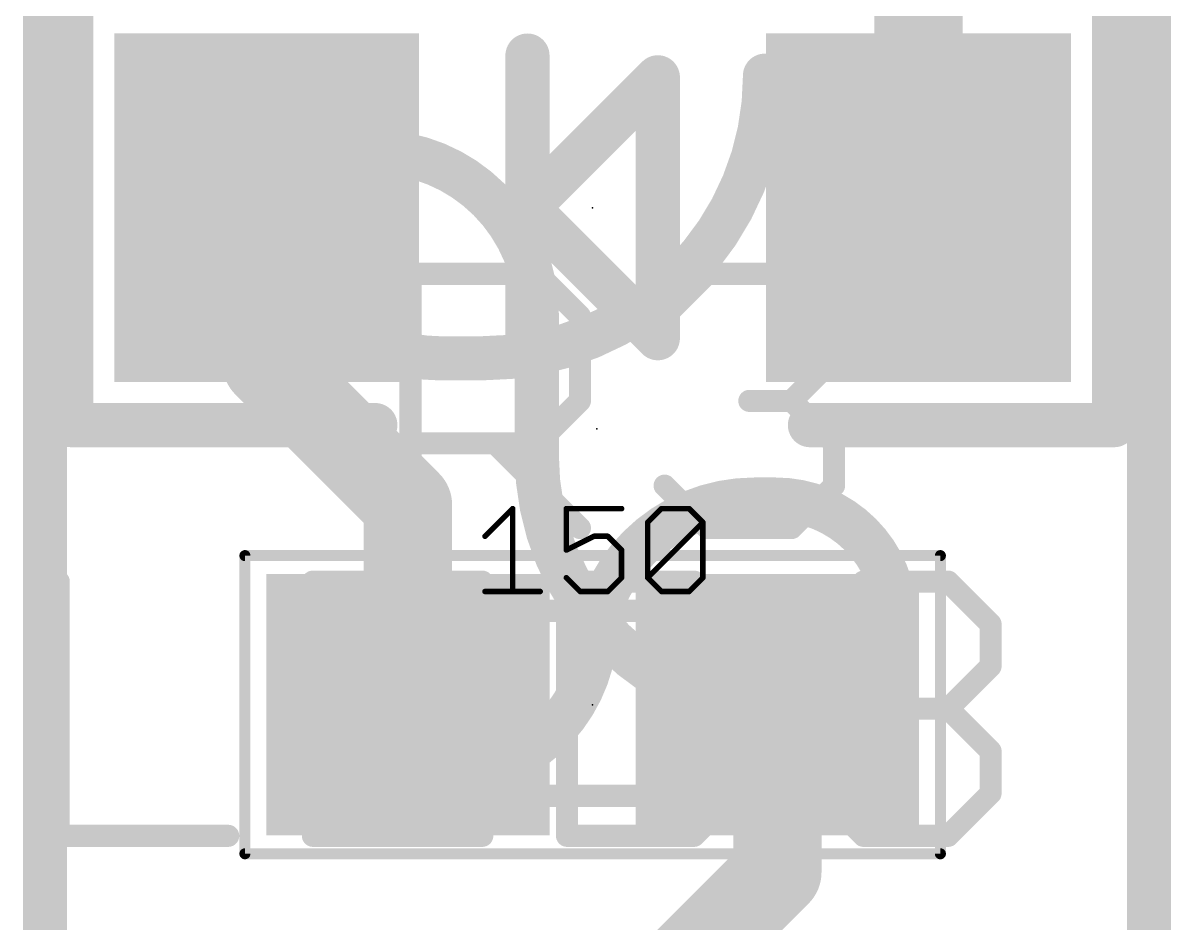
# Model space of a CAD drawing. Extents: x -10 to 102, y -14 to 18.
# Drawn here: x 22.76 to 28.04, y 3.14 to 7.28 of the extents above; entities that cross this region are included whole.
import ezdxf

# ---------------------------------------------------------------- set-up
doc = ezdxf.new("R2010")
doc.units = 0
for name, color, linetype in [('1', 12, 'CONTINUOUS'), ('20', 53, 'CONTINUOUS'), ('21', 41, 'CONTINUOUS'), ('22', 40, 'CONTINUOUS'), ('23', 53, 'CONTINUOUS'), ('24', 53, 'CONTINUOUS'), ('25', 253, 'CONTINUOUS'), ('27', 253, 'CONTINUOUS'), ('29', 40, 'CONTINUOUS'), ('31', 253, 'CONTINUOUS'), ('39', 12, 'CONTINUOUS'), ('51', 53, 'CONTINUOUS')]:
    doc.layers.add(name, color=color, linetype=linetype)

# ---------------------------------------------------------------- blocks, each defined once
blk = doc.blocks.new('RECT')
blk.add_solid([(-0.5, -0.5), (0.5, -0.5), (-0.5, 0.5), (0.5, 0.5)])

msp = doc.modelspace()

# ---------------------------------------------------------------- linework, layer by layer
at = {"layer": '1'}
for points, const_width in [([(26.88, 6.427), (26.88, 8.553)], 0.4064), ([(23.88, 6.427), (23.88, 5.711)], 0.4064), ([(23.88, 5.711), (24.3205, 5.2705)], 0.4064), ([(24.3205, 5.2705), (24.53, 5.061)], 0.4064), ([(24.3205, 5.2705), (24.384, 5.207)], 0.254), ([(24.53, 5.061), (24.53, 4.141)], 0.4064), ([(26.23, 4.141), (26.23, 3.37)], 0.4064), ([(26.23, 3.37), (25.4, 2.54)], 0.4064)]:
    msp.add_lwpolyline(points, dxfattribs=dict(at, const_width=const_width))
for points, const_width in [([(23.9816, 6.427, 1), (23.7784, 6.427)], 0.2032), ([(26.7784, 6.427, 1), (26.9816, 6.427)], 0.2032), ([(23.9518, 5.7828, 1), (23.8082, 5.6392)], 0.2032), ([(23.7784, 5.711, 1), (23.9816, 5.711)], 0.2032), ([(24.3923, 5.3423, 1), (24.2487, 5.1987)], 0.2032), ([(24.2487, 5.1987, 1), (24.3923, 5.3423)], 0.2032), ([(24.3654, 5.3154, 1), (24.2756, 5.2256)], 0.127), ([(24.3391, 5.1621, 1), (24.4289, 5.2519)], 0.127), ([(24.6316, 5.061, 1), (24.4284, 5.061)], 0.2032), ([(24.4582, 4.9892, 1), (24.6018, 5.1328)], 0.2032), ([(26.3316, 4.141, 1), (26.1284, 4.141)], 0.2032), ([(24.4284, 4.141, 1), (24.6316, 4.141)], 0.2032), ([(26.3018, 3.2982, 1), (26.1582, 3.4418)], 0.2032), ([(26.1284, 3.37, 1), (26.3316, 3.37)], 0.2032)]:
    msp.add_lwpolyline(points, format="xyb", dxfattribs=dict(at, const_width=const_width))
at = {"layer": '20', "const_width": 0.2032}
for points in [[(22.86, 1.778), (22.86, 9.652)], [(27.94, 9.652), (27.94, 1.778)]]:
    msp.add_lwpolyline(points, dxfattribs=at)
at = {"layer": '21', "const_width": 0.2032}
for points in [[(22.98, 5.427), (22.98, 7.427)], [(27.78, 5.427), (27.78, 7.427)], [(25.08, 6.427), (25.08, 7.127)], [(25.68, 7.027), (25.08, 6.427)], [(25.68, 5.827), (25.68, 7.027)], [(25.08, 5.727), (25.08, 6.427)], [(25.08, 6.427), (25.68, 5.827)], [(24.38, 5.427), (22.98, 5.427)], [(26.38, 5.427), (27.78, 5.427)]]:
    msp.add_lwpolyline(points, dxfattribs=at)
at = {"layer": '21', "const_width": 0.1016}
for points in [[(25.1308, 7.127, 1), (25.0292, 7.127)], [(25.7308, 7.027, 1), (25.6292, 7.027)], [(25.7159, 6.9911, 1), (25.6441, 7.0629)], [(25.1308, 6.427, 1), (25.0292, 6.427)], [(25.1159, 6.4629, 1), (25.0441, 6.3911)], [(25.0441, 6.4629, 1), (25.1159, 6.3911)], [(25.0292, 6.427, 1), (25.1308, 6.427)], [(25.6292, 5.827, 1), (25.7308, 5.827)], [(25.6441, 5.7911, 1), (25.7159, 5.8629)], [(25.0292, 5.727, 1), (25.1308, 5.727)], [(22.98, 5.4778, 1), (22.98, 5.3762)], [(24.38, 5.3762, 1), (24.38, 5.4778)], [(26.38, 5.4778, 1), (26.38, 5.3762)], [(27.78, 5.3762, 1), (27.78, 5.4778)], [(22.9292, 5.427, 1), (23.0308, 5.427)], [(27.7292, 5.427, 1), (27.8308, 5.427)]]:
    msp.add_lwpolyline(points, format="xyb", dxfattribs=at)
at = {"layer": '22'}
for points, const_width in [([(24.8732, 5.7346, 0.4142), (26.1732, 7.0346)], 0.2032), ([(26.224, 7.0346, 1), (26.1224, 7.0346)], 0.1016), ([(24.2732, 6.6846, 0.4142), (24.0232, 6.4346)], 0.2032), ([(24.2732, 6.7354, 1), (24.2732, 6.6338)], 0.1016), ([(24.2732, 6.6338, 1), (24.2732, 6.7354)], 0.1016), ([(25.1232, 5.9346, 0.4142), (24.3732, 6.6846)], 0.2032), ([(24.3732, 6.7354, 1), (24.3732, 6.6338)], 0.1016), ([(24.3732, 6.6338, 1), (24.3732, 6.7354)], 0.1016), ([(24.074, 6.4346, 1), (23.9724, 6.4346)], 0.1016), ([(24.0232, 6.3846, 0.4142), (24.6732, 5.7346)], 0.2032), ([(24.074, 6.3846, 1), (23.9724, 6.3846)], 0.1016), ([(23.9724, 6.4346, 1), (24.074, 6.4346)], 0.1016), ([(23.9724, 6.3846, 1), (24.074, 6.3846)], 0.1016), ([(25.174, 5.9346, 1), (25.0724, 5.9346)], 0.1016), ([(25.0724, 5.9346, 1), (25.174, 5.9346)], 0.1016), ([(24.6732, 5.7854, 1), (24.6732, 5.6838)], 0.1016), ([(24.6732, 5.6838, 1), (24.6732, 5.7854)], 0.1016), ([(24.8732, 5.7854, 1), (24.8732, 5.6838)], 0.1016), ([(24.8732, 5.6838, 1), (24.8732, 5.7854)], 0.1016), ([(25.1232, 5.2846, 0.4142), (26.3232, 4.0846)], 0.2032), ([(25.174, 5.2846, 1), (25.0724, 5.2846)], 0.1016), ([(25.0724, 5.2846, 1), (25.174, 5.2846)], 0.1016), ([(26.1232, 5.0846, 0.4142), (25.3732, 4.3346)], 0.2032), ([(26.1232, 5.1354, 1), (26.1232, 5.0338)], 0.1016), ([(26.1232, 5.0338, 1), (26.1232, 5.1354)], 0.1016), ([(26.7732, 4.5346, 0.4142), (26.2232, 5.0846)], 0.2032), ([(26.2232, 5.1354, 1), (26.2232, 5.0338)], 0.1016), ([(26.2232, 5.0338, 1), (26.2232, 5.1354)], 0.1016), ([(26.3232, 4.0846, 0.4142), (26.7732, 4.5346)], 0.2032), ([(26.824, 4.5346, 1), (26.7224, 4.5346)], 0.1016), ([(26.7224, 4.5346, 1), (26.824, 4.5346)], 0.1016), ([(24.5232, 3.8346, 0.4142), (25.3732, 4.3346)], 0.2032), ([(25.3224, 4.3346, 1), (25.424, 4.3346)], 0.1016), ([(25.4224, 4.3219, 1), (25.324, 4.3473)], 0.1016), ([(26.3232, 4.1354, 1), (26.3232, 4.0338)], 0.1016), ([(26.3232, 4.0338, 1), (26.3232, 4.1354)], 0.1016), ([(24.5359, 3.8838, 1), (24.5105, 3.7854)], 0.1016)]:
    msp.add_lwpolyline(points, format="xyb", dxfattribs=dict(at, const_width=const_width))
at = {"layer": '22', "const_width": 0.2032}
for points in [[(24.2732, 6.6846), (24.3732, 6.6846)], [(24.0232, 6.3846), (24.0232, 6.4346)], [(25.1232, 5.9346), (25.1232, 5.2846)], [(24.8732, 5.7346), (24.6732, 5.7346)], [(26.2232, 5.0846), (26.1232, 5.0846)]]:
    msp.add_lwpolyline(points, dxfattribs=at)
at = {"layer": '23'}
for p in [(25.38, 6.427), (25.38, 4.141)]:
    msp.add_point(p, dxfattribs=at)
at = {"layer": '24'}
msp.add_point((25.4, 5.4102), dxfattribs=at)
at = {"layer": '25', "const_width": 0.1016}
for points in [[(24.5418, 4.9538), (24.5418, 6.1232)], [(24.5418, 6.1232), (25.1265, 6.1232)], [(25.1265, 6.1232), (25.3214, 5.9283)], [(25.7112, 5.9283), (25.9061, 6.1232)], [(25.9061, 6.1232), (26.2959, 6.1232)], [(26.2959, 6.1232), (26.4908, 5.9283)], [(25.3214, 5.9283), (25.3214, 5.5385)], [(26.4908, 5.9283), (26.4908, 5.7334)], [(26.4908, 5.7334), (26.2959, 5.5385)], [(25.3214, 5.5385), (25.1265, 5.3436)], [(26.2959, 5.5385), (26.101, 5.5385)], [(26.2959, 5.5385), (26.4908, 5.3436)], [(25.1265, 5.3436), (24.5418, 5.3436)], [(24.9316, 5.3436), (25.3214, 4.9538)], [(26.4908, 5.3436), (26.4908, 5.1487)], [(25.9061, 4.9538), (25.7112, 5.1487)], [(26.4908, 5.1487), (26.2959, 4.9538)], [(26.2959, 4.9538), (25.9061, 4.9538)], [(22.9232, 4.7072), (22.9232, 3.5378)], [(24.8722, 4.7072), (24.0926, 4.7072)], [(24.0926, 4.7072), (24.0926, 3.5378)], [(25.262, 4.7072), (25.262, 3.5378)], [(25.8467, 4.7072), (25.262, 4.7072)], [(26.0416, 4.5123), (25.8467, 4.7072)], [(26.4314, 4.5123), (26.6263, 4.7072)], [(26.6263, 4.7072), (27.0161, 4.7072)], [(27.0161, 4.7072), (27.211, 4.5123)], [(26.0416, 3.7327), (26.0416, 4.5123)], [(27.211, 4.5123), (27.211, 4.3174)], [(27.211, 4.3174), (27.0161, 4.1225)], [(24.0926, 4.1225), (24.4824, 4.1225)], [(27.0161, 4.1225), (26.8212, 4.1225)], [(27.0161, 4.1225), (27.211, 3.9276)], [(27.211, 3.9276), (27.211, 3.7327)], [(25.8467, 3.5378), (26.0416, 3.7327)], [(26.6263, 3.5378), (26.4314, 3.7327)], [(27.211, 3.7327), (27.0161, 3.5378)], [(22.9232, 3.5378), (23.7028, 3.5378)], [(24.0926, 3.5378), (24.8722, 3.5378)], [(25.262, 3.5378), (25.8467, 3.5378)], [(27.0161, 3.5378), (26.6263, 3.5378)]]:
    msp.add_lwpolyline(points, dxfattribs=at)
at = {"layer": '25', "const_width": 0.0508}
for points in [[(24.5672, 6.1232, 1), (24.5164, 6.1232)], [(24.5418, 6.1486, 1), (24.5418, 6.0978)], [(25.1445, 6.1412, 1), (25.1085, 6.1052)], [(25.1265, 6.0978, 1), (25.1265, 6.1486)], [(25.9061, 6.1486, 1), (25.9061, 6.0978)], [(25.9241, 6.1052, 1), (25.8881, 6.1412)], [(26.3139, 6.1412, 1), (26.2779, 6.1052)], [(26.2959, 6.0978, 1), (26.2959, 6.1486)], [(25.3468, 5.9283, 1), (25.296, 5.9283)], [(25.3034, 5.9103, 1), (25.3394, 5.9463)], [(25.6932, 5.9463, 1), (25.7292, 5.9103)], [(26.5162, 5.9283, 1), (26.4654, 5.9283)], [(26.4728, 5.9103, 1), (26.5088, 5.9463)], [(26.4654, 5.7334, 1), (26.5162, 5.7334)], [(26.5088, 5.7154, 1), (26.4728, 5.7514)], [(25.296, 5.5385, 1), (25.3468, 5.5385)], [(25.3394, 5.5205, 1), (25.3034, 5.5565)], [(26.101, 5.5639, 1), (26.101, 5.5131)], [(26.3139, 5.5565, 1), (26.2779, 5.5205)], [(26.2779, 5.5565, 1), (26.3139, 5.5205)], [(26.2959, 5.5131, 1), (26.2959, 5.5639)], [(24.5418, 5.369, 1), (24.5418, 5.3182)], [(24.9496, 5.3616, 1), (24.9136, 5.3256)], [(25.1265, 5.3182, 1), (25.1265, 5.369)], [(26.5162, 5.3436, 1), (26.4654, 5.3436)], [(25.1085, 5.3616, 1), (25.1445, 5.3256)], [(26.4728, 5.3256, 1), (26.5088, 5.3616)], [(25.7292, 5.1667, 1), (25.6932, 5.1307)], [(26.5088, 5.1307, 1), (26.4728, 5.1667)], [(26.4654, 5.1487, 1), (26.5162, 5.1487)], [(24.5164, 4.9538, 1), (24.5672, 4.9538)], [(25.3034, 4.9358, 1), (25.3394, 4.9718)], [(25.9061, 4.9792, 1), (25.9061, 4.9284)], [(25.8881, 4.9358, 1), (25.9241, 4.9718)], [(26.2779, 4.9718, 1), (26.3139, 4.9358)], [(26.2959, 4.9284, 1), (26.2959, 4.9792)], [(22.9486, 4.7072, 1), (22.8978, 4.7072)], [(24.0926, 4.7326, 1), (24.0926, 4.6818)], [(24.118, 4.7072, 1), (24.0672, 4.7072)], [(24.8722, 4.6818, 1), (24.8722, 4.7326)], [(25.2874, 4.7072, 1), (25.2366, 4.7072)], [(25.262, 4.7326, 1), (25.262, 4.6818)], [(25.8647, 4.7252, 1), (25.8287, 4.6892)], [(25.8467, 4.6818, 1), (25.8467, 4.7326)], [(26.6263, 4.7326, 1), (26.6263, 4.6818)], [(26.6443, 4.6892, 1), (26.6083, 4.7252)], [(27.0341, 4.7252, 1), (26.9981, 4.6892)], [(27.0161, 4.6818, 1), (27.0161, 4.7326)], [(26.067, 4.5123, 1), (26.0162, 4.5123)], [(26.0236, 4.4943, 1), (26.0596, 4.5303)], [(26.4134, 4.5303, 1), (26.4494, 4.4943)], [(27.2364, 4.5123, 1), (27.1856, 4.5123)], [(27.193, 4.4943, 1), (27.229, 4.5303)], [(27.1856, 4.3174, 1), (27.2364, 4.3174)], [(27.229, 4.2994, 1), (27.193, 4.3354)], [(24.0926, 4.1479, 1), (24.0926, 4.0971)], [(24.4824, 4.0971, 1), (24.4824, 4.1479)], [(26.8212, 4.1479, 1), (26.8212, 4.0971)], [(27.0341, 4.1405, 1), (26.9981, 4.1045)], [(26.9981, 4.1405, 1), (27.0341, 4.1045)], [(27.0161, 4.0971, 1), (27.0161, 4.1479)], [(27.2364, 3.9276, 1), (27.1856, 3.9276)], [(27.193, 3.9096, 1), (27.229, 3.9456)], [(26.0162, 3.7327, 1), (26.067, 3.7327)], [(26.0596, 3.7147, 1), (26.0236, 3.7507)], [(26.4494, 3.7507, 1), (26.4134, 3.7147)], [(27.1856, 3.7327, 1), (27.2364, 3.7327)], [(27.229, 3.7147, 1), (27.193, 3.7507)], [(22.9232, 3.5632, 1), (22.9232, 3.5124)], [(22.8978, 3.5378, 1), (22.9486, 3.5378)], [(23.7028, 3.5124, 1), (23.7028, 3.5632)], [(24.0926, 3.5632, 1), (24.0926, 3.5124)], [(24.0672, 3.5378, 1), (24.118, 3.5378)], [(24.8722, 3.5124, 1), (24.8722, 3.5632)], [(25.262, 3.5632, 1), (25.262, 3.5124)], [(25.2366, 3.5378, 1), (25.2874, 3.5378)], [(25.8287, 3.5558, 1), (25.8647, 3.5198)], [(25.8467, 3.5124, 1), (25.8467, 3.5632)], [(26.6263, 3.5632, 1), (26.6263, 3.5124)], [(26.6083, 3.5198, 1), (26.6443, 3.5558)], [(26.9981, 3.5558, 1), (27.0341, 3.5198)], [(27.0161, 3.5124, 1), (27.0161, 3.5632)]]:
    msp.add_lwpolyline(points, format="xyb", dxfattribs=at)
at = {"layer": '27', "const_width": 0.0254}
for points in [[(24.8847, 4.9159), (25.0118, 5.043)], [(25.0118, 5.043), (25.0118, 4.6617)], [(25.5131, 5.043), (25.2589, 5.043)], [(25.2589, 5.043), (25.2589, 4.8524)], [(25.6331, 4.9795), (25.6967, 5.043)], [(25.6967, 5.043), (25.8238, 5.043)], [(25.8238, 5.043), (25.8873, 4.9795)], [(25.6331, 4.7253), (25.6331, 4.9795)], [(25.6331, 4.7253), (25.8873, 4.9795)], [(25.8873, 4.9795), (25.8873, 4.7253)], [(25.2589, 4.8524), (25.386, 4.9159)], [(25.386, 4.9159), (25.4496, 4.9159)], [(25.4496, 4.9159), (25.5131, 4.8524)], [(25.5131, 4.8524), (25.5131, 4.7253)], [(25.3225, 4.6617), (25.2589, 4.7253)], [(25.5131, 4.7253), (25.4496, 4.6617)], [(25.6967, 4.6617), (25.6331, 4.7253)], [(25.8873, 4.7253), (25.8238, 4.6617)], [(24.8847, 4.6617), (25.1389, 4.6617)], [(25.4496, 4.6617), (25.3225, 4.6617)], [(25.8238, 4.6617), (25.6967, 4.6617)]]:
    msp.add_lwpolyline(points, dxfattribs=at)
at = {"layer": '27', "const_width": 0.0127}
for points in [[(25.0182, 5.043, 1), (25.0055, 5.043)], [(25.0163, 5.0385, 1), (25.0073, 5.0475)], [(25.2589, 5.0494, 1), (25.2589, 5.0367)], [(25.2653, 5.043, 1), (25.2526, 5.043)], [(25.5131, 5.0367, 1), (25.5131, 5.0494)], [(25.6967, 5.0494, 1), (25.6967, 5.0367)], [(25.7012, 5.0385, 1), (25.6922, 5.0475)], [(25.8283, 5.0475, 1), (25.8193, 5.0385)], [(25.8238, 5.0367, 1), (25.8238, 5.0494)], [(25.6395, 4.9795, 1), (25.6268, 4.9795)], [(25.6286, 4.984, 1), (25.6376, 4.975)], [(25.8937, 4.9795, 1), (25.881, 4.9795)], [(25.8918, 4.975, 1), (25.8828, 4.984)], [(25.8828, 4.975, 1), (25.8918, 4.984)], [(24.8802, 4.9204, 1), (24.8892, 4.9114)], [(25.386, 4.9223, 1), (25.386, 4.9096)], [(25.3889, 4.9102, 1), (25.3832, 4.9216)], [(25.4541, 4.9204, 1), (25.4451, 4.9114)], [(25.4496, 4.9096, 1), (25.4496, 4.9223)], [(25.2561, 4.858, 1), (25.2617, 4.8467)], [(25.5195, 4.8524, 1), (25.5068, 4.8524)], [(25.5086, 4.8479, 1), (25.5176, 4.8569)], [(25.2526, 4.8524, 1), (25.2653, 4.8524)], [(25.2634, 4.7297, 1), (25.2544, 4.7208)], [(25.5068, 4.7253, 1), (25.5195, 4.7253)], [(25.5176, 4.7208, 1), (25.5086, 4.7297)], [(25.6376, 4.7297, 1), (25.6286, 4.7208)], [(25.6286, 4.7297, 1), (25.6376, 4.7208)], [(25.6268, 4.7253, 1), (25.6395, 4.7253)], [(25.881, 4.7253, 1), (25.8937, 4.7253)], [(25.8918, 4.7208, 1), (25.8828, 4.7297)], [(24.8847, 4.6681, 1), (24.8847, 4.6554)], [(25.0055, 4.6617, 1), (25.0182, 4.6617)], [(25.1389, 4.6554, 1), (25.1389, 4.6681)], [(25.3225, 4.6681, 1), (25.3225, 4.6554)], [(25.318, 4.6572, 1), (25.3269, 4.6662)], [(25.4451, 4.6662, 1), (25.4541, 4.6572)], [(25.4496, 4.6554, 1), (25.4496, 4.6681)], [(25.6967, 4.6681, 1), (25.6967, 4.6554)], [(25.6922, 4.6572, 1), (25.7012, 4.6662)], [(25.8193, 4.6662, 1), (25.8283, 4.6572)], [(25.8238, 4.6554, 1), (25.8238, 4.6681)]]:
    msp.add_lwpolyline(points, format="xyb", dxfattribs=at)
at = {"layer": '39', "const_width": 0.0508}
for points in [[(23.7798, 4.8268), (26.9802, 4.8268)], [(23.7798, 3.4552), (23.7798, 4.8268)], [(26.9802, 4.8268), (26.9802, 3.4552)], [(26.9802, 3.4552), (23.7798, 3.4552)]]:
    msp.add_lwpolyline(points, dxfattribs=at)
at = {"layer": '39', "const_width": 0.0254}
for points in [[(23.7798, 4.8395, 1), (23.7798, 4.8141)], [(23.7925, 4.8268, 1), (23.7671, 4.8268)], [(26.9929, 4.8268, 1), (26.9675, 4.8268)], [(26.9802, 4.8141, 1), (26.9802, 4.8395)], [(23.7798, 3.4679, 1), (23.7798, 3.4425)], [(23.7671, 3.4552, 1), (23.7925, 3.4552)], [(26.9675, 3.4552, 1), (26.9929, 3.4552)], [(26.9802, 3.4425, 1), (26.9802, 3.4679)]]:
    msp.add_lwpolyline(points, format="xyb", dxfattribs=at)
at = {"layer": '51', "const_width": 0.1016}
for points in [[(25.024, 4.573), (25.736, 4.573)], [(25.024, 3.722), (25.736, 3.722)]]:
    msp.add_lwpolyline(points, dxfattribs=at)
at = {"layer": '51', "const_width": 0.0508}
for points in [[(25.024, 4.5984, 1), (25.024, 4.5476)], [(25.736, 4.5476, 1), (25.736, 4.5984)], [(25.024, 3.7474, 1), (25.024, 3.6966)], [(25.736, 3.6966, 1), (25.736, 3.7474)]]:
    msp.add_lwpolyline(points, format="xyb", dxfattribs=at)

# ---------------------------------------------------------------- block references
at = {"layer": '1', "xscale": 1.2, "yscale": 1.4, "rotation": 180}
for p in [(23.88, 6.427), (26.88, 6.427)]:
    msp.add_blockref('RECT', p, dxfattribs=at)
at = {"layer": '1', "xscale": 1.1}
for p in [(24.53, 4.141), (26.23, 4.141)]:
    msp.add_blockref('RECT', p, dxfattribs=at)
at = {"layer": '29', "xscale": 1.4032, "yscale": 1.6032, "rotation": 180}
for p in [(23.88, 6.427), (26.88, 6.427)]:
    msp.add_blockref('RECT', p, dxfattribs=at)
at = {"layer": '29', "xscale": 1.3032, "yscale": 1.2032}
for p in [(24.53, 4.141), (26.23, 4.141)]:
    msp.add_blockref('RECT', p, dxfattribs=at)
at = {"layer": '31', "xscale": 1.2, "yscale": 1.4, "rotation": 180}
for p in [(23.88, 6.427), (26.88, 6.427)]:
    msp.add_blockref('RECT', p, dxfattribs=at)
at = {"layer": '31', "xscale": 1.1}
for p in [(24.53, 4.141), (26.23, 4.141)]:
    msp.add_blockref('RECT', p, dxfattribs=at)
at = {"layer": '51', "xscale": 0.5001, "yscale": 0.95}
for p in [(24.7919, 4.1461), (25.9603, 4.1461)]:
    msp.add_blockref('RECT', p, dxfattribs=at)

doc.saveas('drawing.dxf')
